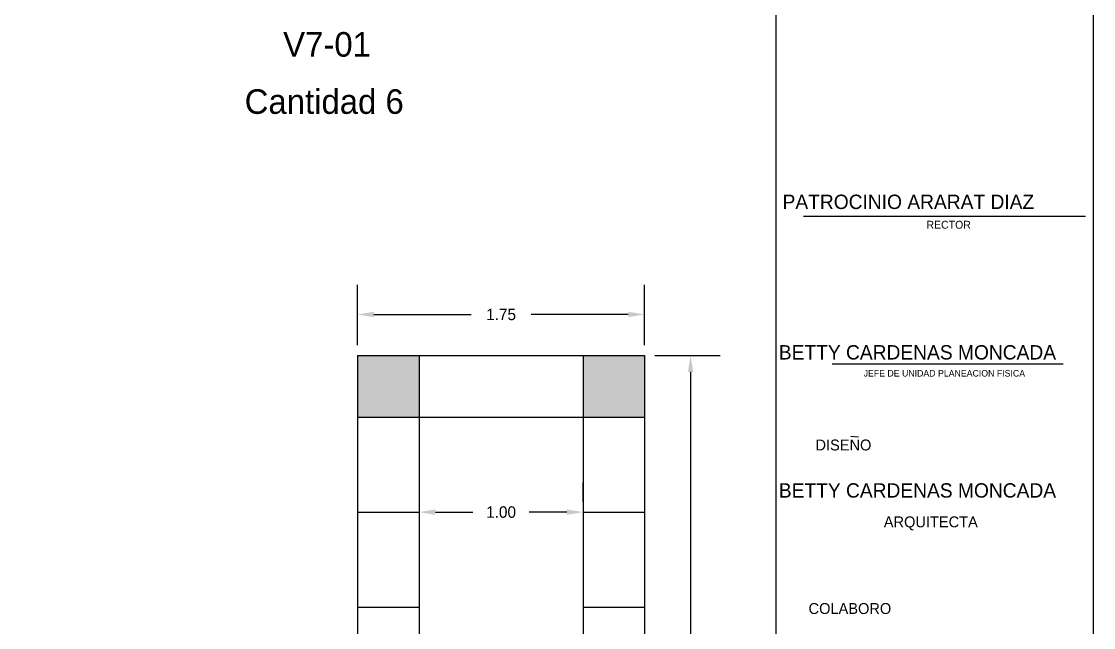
# Model space of a CAD drawing. Extents: x 48 to 72.1, y -38.6 to -0.2.
# Drawn here: x 65.61 to 72.14, y -13.52 to -9.82 of the extents above; entities that cross this region are included whole.
import ezdxf

# ---------------------------------------------------------------- set-up
doc = ezdxf.new("R2010")
doc.units = 0
doc.header["$MEASUREMENT"] = 0
doc.layers.get('0').update_dxf_attribs({"linetype": 'CONTINUOUS'})
doc.layers.get('DEFPOINTS').update_dxf_attribs({"linetype": 'CONTINUOUS'})
doc.layers.add('ROTULO', color=12, linetype='CONTINUOUS')
doc.layers.add('TEXTOS', color=2, linetype='CONTINUOUS')
doc.styles.add('CAMILO', font='comic.ttf', dxfattribs={"height": 0.1})
doc.styles.add('STYLE1', font='hand1.shx')
doc.dimstyles.new('CAMILO', dxfattribs={"dimscale": 0, "dimtxt": 0.07, "dimasz": 0.1, "dimexe": 0.18, "dimexo": 0.0625, "dimgap": 0.09, "dimtad": 0, "dimtih": 1, "dimtoh": 1, "dimzin": 0, "dimtxsty": 'STANDARD', "dimcen": 0.09, "dimclrd": 2, "dimclre": 2, "dimclrt": 5, "dimazin": 3, "dimtfac": 1, "dimtofl": 0, "dimtmove": 0, "dimatfit": 3, "dimtolj": 1, "dimtzin": 0})

# ---------------------------------------------------------------- blocks, each defined once
blk = doc.blocks.new('*D79')
at = {"color": 2, "linetype": 'BYBLOCK'}
for p, q in [((7.2743, -5.8747), (7.2743, -5.5066)), ((9.0243, -5.8747), (9.0243, -5.5066)), ((7.3743, -5.6866), (7.966, -5.6866)), ((8.9243, -5.6866), (8.3326, -5.6866))]:
    blk.add_line(p, q, dxfattribs=at)
for points in [[(7.3743, -5.6699), (7.3743, -5.7032), (7.2743, -5.6866)], [(8.9243, -5.6699), (8.9243, -5.7032), (9.0243, -5.6866)]]:
    blk.add_solid(points, dxfattribs=at)
at = {"layer": 'DEFPOINTS', "color": 0, "linetype": 'BYBLOCK'}
for p in [(9.0243, -5.6866), (7.2743, -5.9372), (9.0243, -5.9372)]:
    blk.add_point(p, dxfattribs=at)
at = {"color": 5, "linetype": 'BYBLOCK', "insert": (8.1493, -5.6866), "char_height": 0.07, "attachment_point": 5}
blk.add_mtext('\\A1;1.75', dxfattribs=at)
blk = doc.blocks.new('*D80')
at = {"color": 2, "linetype": 'BYBLOCK'}
for p, q in [((9.0868, -5.9372), (9.485, -5.9372)), ((9.305, -6.0372), (9.305, -8.1122)), ((9.305, -10.4372), (9.305, -8.3622)), ((9.0868, -10.5372), (9.485, -10.5372))]:
    blk.add_line(p, q, dxfattribs=at)
for points in [[(9.2883, -6.0372), (9.3217, -6.0372), (9.305, -5.9372)], [(9.2883, -10.4372), (9.3217, -10.4372), (9.305, -10.5372)]]:
    blk.add_solid(points, dxfattribs=at)
at = {"layer": 'DEFPOINTS', "color": 0, "linetype": 'BYBLOCK'}
for p in [(9.0243, -5.9372), (9.0243, -10.5372), (9.305, -10.5372)]:
    blk.add_point(p, dxfattribs=at)
at = {"color": 5, "linetype": 'BYBLOCK', "insert": (9.305, -8.2372), "char_height": 0.07, "attachment_point": 5}
blk.add_mtext('\\A1;4.60', dxfattribs=at)
blk = doc.blocks.new('*D89')
at = {"color": 2, "linetype": 'BYBLOCK'}
for p, q in [((69.0312, -12.753), (69.0312, -12.6355)), ((68.1312, -12.8155), (68.3596, -12.8155)), ((68.9312, -12.8155), (68.7029, -12.8155)), ((68.0312, -12.878), (68.0312, -12.9955))]:
    blk.add_line(p, q, dxfattribs=at)
for points in [[(68.1312, -12.7988), (68.1312, -12.8322), (68.0312, -12.8155)], [(68.9312, -12.7988), (68.9312, -12.8322), (69.0312, -12.8155)]]:
    blk.add_solid(points, dxfattribs=at)
at = {"layer": 'DEFPOINTS', "color": 0, "linetype": 'BYBLOCK'}
for p in [(68.0312, -12.8155), (69.0312, -12.8155), (69.0312, -12.8155)]:
    blk.add_point(p, dxfattribs=at)
at = {"color": 5, "linetype": 'BYBLOCK', "insert": (68.5312, -12.8155), "char_height": 0.07, "attachment_point": 5}
blk.add_mtext('\\A1;1.00', dxfattribs=at)

msp = doc.modelspace()

# ---------------------------------------------------------------- hatches: boundary and pattern name
h = msp.add_hatch(color=1)
h.paths.add_polyline_path([(67.6562, -11.8605), (67.6562, -12.2355), (68.0312, -12.2355), (68.0312, -11.8605)])
h.paths.add_polyline_path([(69.4062, -12.2355), (69.4062, -11.8605), (69.0312, -11.8605), (69.0312, -12.2355)])
h.paths.add_polyline_path([(69.4062, -13.973), (69.0312, -13.973), (69.0312, -14.348), (69.4062, -14.348)])
h.paths.add_polyline_path([(69.4062, -16.0855), (69.0312, -16.0855), (69.0312, -16.4605), (69.4062, -16.4605)])
h.paths.add_polyline_path([(67.6562, -16.0855), (67.6562, -16.4605), (68.0312, -16.4605), (68.0312, -16.0855)])
h.paths.add_polyline_path([(67.6562, -13.973), (67.6562, -14.348), (68.0312, -14.348), (68.0312, -13.973)])

# ---------------------------------------------------------------- linework, layer by layer
for p, q in [((67.6562, -11.8605), (69.4062, -11.8605)), ((67.6562, -11.8605), (69.4062, -11.8605)), ((67.6562, -11.8605), (69.4062, -11.8605)), ((67.6562, -11.8605), (67.6562, -16.4605)), ((68.0312, -11.8605), (68.0312, -16.4605)), ((69.0312, -11.8605), (69.0312, -16.4605)), ((69.4062, -11.8605), (69.4062, -16.4605)), ((69.4062, -11.8605), (69.4062, -16.4605)), ((67.6562, -12.2355), (69.4062, -12.2355)), ((67.6562, -12.8155), (68.0312, -12.8155)), ((69.0312, -12.8155), (69.4062, -12.8155)), ((67.6562, -13.3955), (68.0312, -13.3955)), ((69.0312, -13.3955), (69.4062, -13.3955))]:
    msp.add_line(p, q)
at = {"layer": 'ROTULO', "color": 5, "ltscale": 0.5}
msp.add_lwpolyline([(72.1438, -17.4077), (72.1438, -0.1577), (48.0188, -0.1577), (48.0188, -17.4077)], close=True, dxfattribs=at)
msp.add_lwpolyline([(70.2087, -17.4077), (70.2087, -0.1577)], dxfattribs=at)
at = {"layer": 'TEXTOS', "color": 15, "ltscale": 0.5}
for points in [[(70.3742, -11.0111), (72.0952, -11.0111)], [(70.5496, -11.9117), (71.9593, -11.9117)], [(70.6629, -12.3528), (70.7109, -12.3556)]]:
    msp.add_lwpolyline(points, dxfattribs=at)

# ---------------------------------------------------------------- texts
at = {"char_height": 0.15, "attachment_point": 1, "style": 'CAMILO'}
for s, insert, width in [('V7-01', (67.2025, -9.8874), 1.047), ('Cantidad 6', (66.9678, -10.2363), 1.392019)]:
    msp.add_mtext(s, dxfattribs=dict(at, insert=insert, width=width))
at = {"layer": 'TEXTOS', "color": 21, "style": 'STYLE1'}
for s, p in [('PATROCINIO ARARAT DIAZ', (70.2476, -10.9666)), ('BETTY CARDENAS MONCADA', (70.2248, -11.8846)), ('BETTY CARDENAS MONCADA', (70.2248, -12.7269))]:
    msp.add_text(s, height=0.0875, dxfattribs=at).set_placement(p)
at = {"layer": 'TEXTOS', "color": 15, "style": 'STYLE1'}
for s, height, p in [('RECTOR', 0.04789, (71.1251, -11.0866)), ('JEFE DE UNIDAD PLANEACION FISICA', 0.039909, (70.7416, -11.9886)), ('DISENO', 0.06651, (70.4481, -12.4393)), ('ARQUITECTA', 0.06651, (70.8648, -12.9082)), ('COLABORO', 0.06651, (70.4062, -13.4368))]:
    msp.add_text(s, height=height, dxfattribs=at).set_placement(p)

# ---------------------------------------------------------------- dimensions: what is measured, and where the dimension line sits
dim = msp.add_linear_dim(base=(69.4062, -11.6099), p1=(67.6562, -11.8605), p2=(69.4062, -11.8605), dimstyle='CAMILO', override={"dimscale": 1})
dim.commit()
dim.dimension.update_dxf_attribs({"geometry": '*D79', "text_midpoint": (68.5312, -11.6099), "insert": (60.3819, -5.9233)})
dim = msp.add_linear_dim(base=(69.6869, -16.4605), p1=(69.4062, -11.8605), p2=(69.4062, -16.4605), angle=90, dimstyle='CAMILO', override={"dimscale": 1})
dim.commit()
dim.dimension.update_dxf_attribs({"geometry": '*D80', "text_midpoint": (69.6869, -14.1605), "insert": (60.3819, -5.9233)})
dim = msp.add_linear_dim(base=(69.0312, -12.8155), p1=(68.0312, -12.8155), p2=(69.0312, -12.8155), dimstyle='CAMILO', override={"dimscale": 1})
dim.commit()
dim.dimension.update_dxf_attribs({"geometry": '*D89', "text_midpoint": (68.5312, -12.8155)})

doc.saveas('drawing.dxf')
